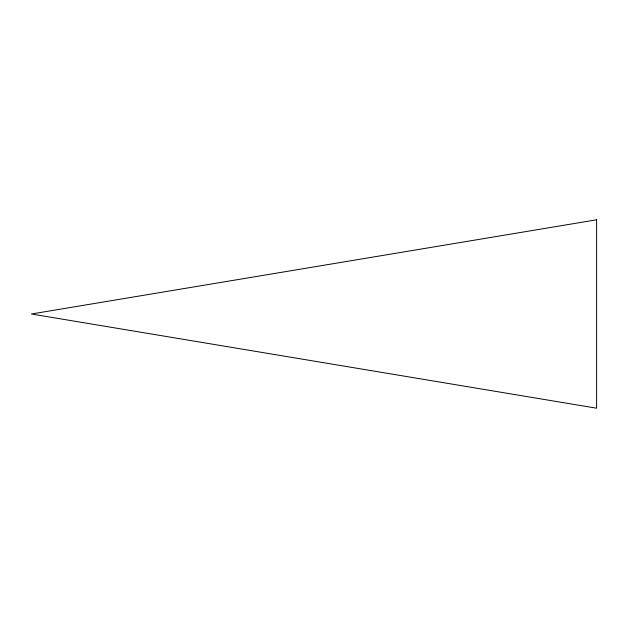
<?xml version="1.0" encoding="UTF-8"?>
<svg xmlns="http://www.w3.org/2000/svg" width="628" height="628" viewBox="0 0 628 628"><rect width="100%" height="100%" fill="white"/><g stroke="black" fill="none" stroke-linecap="round" stroke-linejoin="round"><path stroke-width="0.94" d="M596.6 219.8L31.4 314L596.6 408.2L596.6 219.8"/></g></svg>
